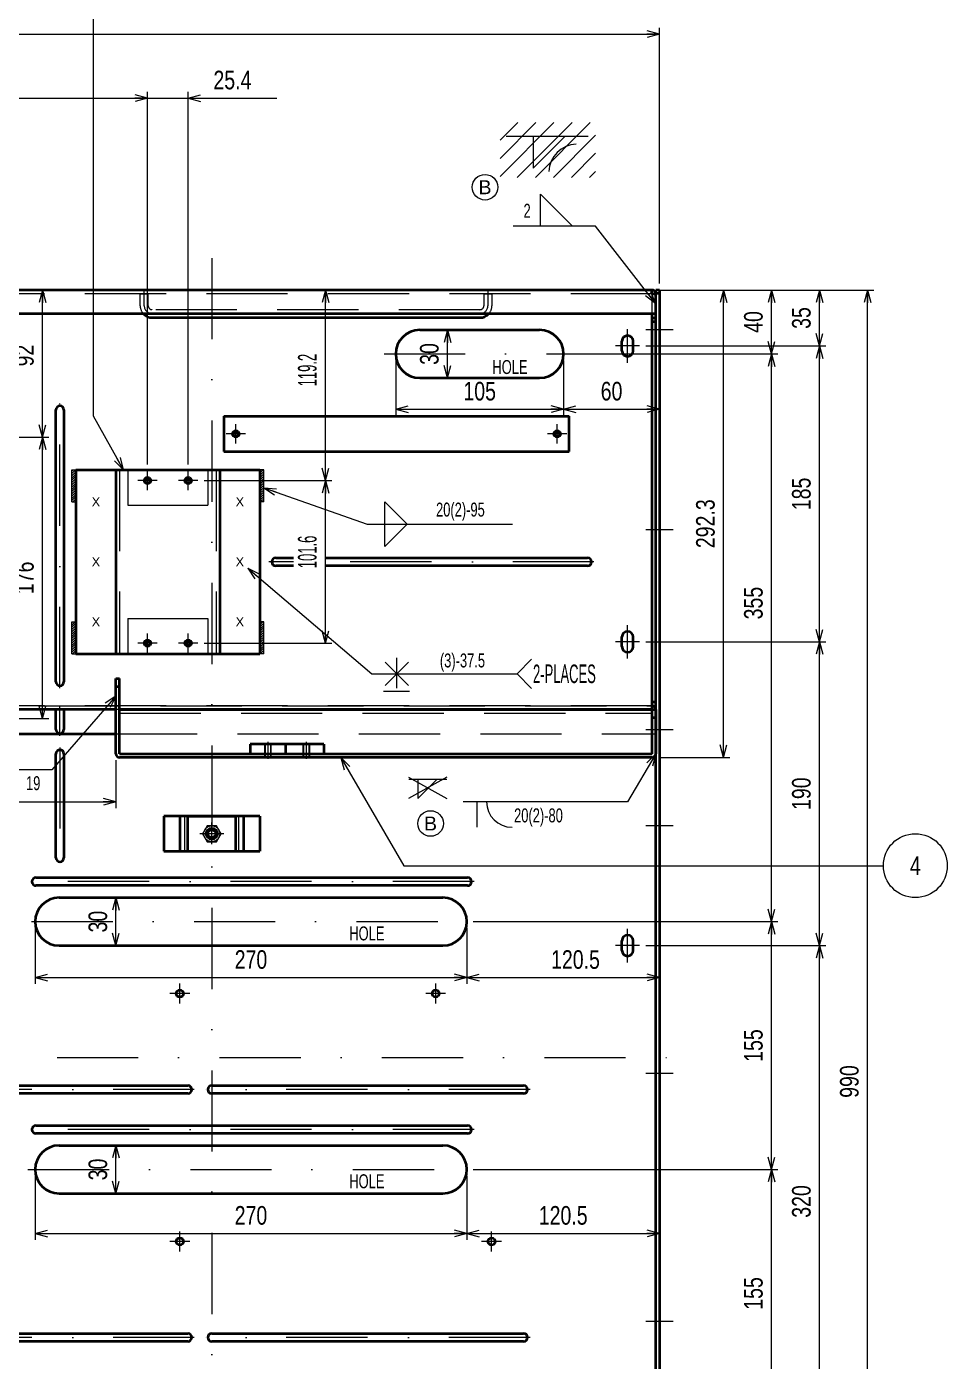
# Model space of a CAD drawing. Header units: millimetres. Extents: x 10 to 832, y 7 to 590.
# Drawn here: x 266.1 to 410, y 242.5 to 451.2 of the extents above; entities that cross this region are included whole.
import ezdxf
from ezdxf.enums import TextEntityAlignment as Align

# ---------------------------------------------------------------- set-up
doc = ezdxf.new("R2010")
doc.units = ezdxf.units.MM
for name, pattern in [('DASHDOT', [25.3, 12.7, -6.3, 0, -6.3]), ('DASHED', [19, 12.7, -6.3]), ('DIVIDE', [31.6, 12.7, -6.3, 0, -6.3, 0, -6.3])]:
    doc.linetypes.add(name, pattern=pattern)
for name, color, linetype in [('GR1_02', 7, 'Continuous'), ('GR1_04', 7, 'Continuous'), ('GR1_05', 7, 'Continuous'), ('GR1_06', 7, 'Continuous'), ('GR1_11', 7, 'Continuous'), ('GR1_15', 7, 'Continuous'), ('GR1_16', 7, 'Continuous'), ('訂正', 7, 'Continuous')]:
    doc.layers.add(name, color=color, linetype=linetype)
doc.styles.add('HG丸ｺﾞｼｯｸM-PRO', font='')
doc.styles.get('HG丸ｺﾞｼｯｸM-PRO').set_extended_font_data('HG丸ｺﾞｼｯｸM-PRO')
pattern_1 = [(45, (0, 0), (-0.1767767, 0.1767767), [])]

# ---------------------------------------------------------------- blocks, each defined once
blk = doc.blocks.new('FXTIP_ARROW_S')
at = {"color": 0, "linetype": 'Continuous', "lineweight": -2}
for q in [(-1, 0), (-0.97, 0.26), (-0.97, -0.26)]:
    blk.add_line((0, 0), q, dxfattribs=at)
blk = doc.blocks.new('BLKF121')
at = {"layer": 'GR1_16', "color": 4, "linetype": 'DIVIDE', "lineweight": 13}
for p, q in [((303.125, 381.875), (302.5, 381.875)), ((302.5, 381.875), (302.5, 376.875)), ((303.125, 376.875), (303.125, 381.875)), ((303.125, 376.875), (302.5, 376.875))]:
    blk.add_line(p, q, dxfattribs=at)
blk = doc.blocks.new('BLKF122')
at = {"layer": 'GR1_16', "color": 4, "linetype": 'DIVIDE', "lineweight": 13}
for p, q in [((303.125, 358.125), (302.5, 358.125)), ((302.5, 358.125), (302.5, 353.125)), ((303.125, 353.125), (303.125, 358.125)), ((303.125, 353.125), (302.5, 353.125))]:
    blk.add_line(p, q, dxfattribs=at)
blk = doc.blocks.new('BLKF123')
at = {"layer": 'GR1_16', "color": 4, "linetype": 'DIVIDE', "lineweight": 13}
for p, q in [((273.125, 376.875), (273.125, 381.875)), ((273.125, 381.875), (273.75, 381.875)), ((273.75, 381.875), (273.75, 376.875)), ((273.125, 376.875), (273.75, 376.875))]:
    blk.add_line(p, q, dxfattribs=at)
blk = doc.blocks.new('BLKF124')
at = {"layer": 'GR1_16', "color": 4, "linetype": 'DIVIDE', "lineweight": 13}
for p, q in [((273.125, 353.125), (273.125, 358.125)), ((273.125, 358.125), (273.75, 358.125)), ((273.75, 358.125), (273.75, 353.125)), ((273.125, 353.125), (273.75, 353.125))]:
    blk.add_line(p, q, dxfattribs=at)
blk = doc.blocks.new('BLKF129')
at = {"layer": 'GR1_16', "color": 4, "linetype": 'Continuous', "lineweight": 13}
for p, q in [((322.11, 351.81), (325.73, 348.19)), ((325.73, 351.81), (322.11, 348.19)), ((323.92, 347.76), (323.92, 352.48)), ((321.83, 347.29), (325.91, 347.29))]:
    blk.add_line(p, q, dxfattribs=at)
blk = doc.blocks.new('BLKF130')
at = {"layer": 'GR1_16', "color": 4, "linetype": 'Continuous', "lineweight": 13}
for p, q in [((325.54, 373.38), (322.04, 376.88)), ((322.04, 369.88), (322.04, 376.88)), ((325.54, 373.38), (322.04, 369.88))]:
    blk.add_line(p, q, dxfattribs=at)
blk = doc.blocks.new('FXTIP_ARROW_E')
at = {"color": 0, "linetype": 'Continuous', "lineweight": -2}
for q in [(-1, 0), (-0.97, 0.26), (-0.97, -0.26)]:
    blk.add_line((0, 0), q, dxfattribs=at)
blk = doc.blocks.new('BLKF359')
at = {"layer": 'GR1_05', "color": 3, "linetype": 'Continuous', "lineweight": 35}
for p, q in [((280, 337.5), (280, 349.25)), ((280, 349.25), (280.575, 349.25)), ((280.575, 337.5), (280.575, 349.25)), ((363.85, 337.5), (363.85, 344.425)), ((364.425, 344.425), (364.425, 337.5)), ((280.575, 337.5), (363.85, 337.5)), ((363.85, 336.925), (280.575, 336.925))]:
    blk.add_line(p, q, dxfattribs=at)
for centre, start, end in [((280.575, 337.5), 180, 270), ((363.85, 337.5), 270, 0)]:
    blk.add_arc(centre, 0.575, start, end, dxfattribs=at)
blk = doc.blocks.new('BLKF358')
at = {"layer": 'GR1_05', "color": 3, "linetype": 'Continuous', "lineweight": 35}
for p, q in [((280, 348), (280.575, 348)), ((280.575, 344.425), (363.85, 344.425)), ((363.85, 344.425), (364.425, 344.425)), ((363.85, 343.175), (364.425, 343.175))]:
    blk.add_line(p, q, dxfattribs=at)
at = {"layer": 'GR1_05', "color": 4, "linetype": 'DASHED', "lineweight": 13}
blk.add_line((280.575, 343.85), (363.85, 343.85), dxfattribs=at)
at = {"layer": 'GR1_05', "color": 3, "linetype": 'Continuous', "lineweight": 35}
blk.add_blockref('BLKF359', (0, 0), dxfattribs=at)
blk = doc.blocks.new('BLKF360')
at = {"layer": 'GR1_06', "color": 3, "linetype": 'Continuous', "lineweight": 35}
for p, q in [((273.75, 381.875), (302.5, 381.875)), ((273.75, 381.875), (273.75, 353.125)), ((280, 381.875), (280, 353.125)), ((296.25, 381.875), (296.25, 353.125)), ((302.5, 381.875), (302.5, 353.125)), ((273.75, 353.125), (302.5, 353.125))]:
    blk.add_line(p, q, dxfattribs=at)
at = {"layer": 'GR1_06', "color": 4, "linetype": 'DASHED', "lineweight": 13}
for p, q in [((280.575, 381.875), (280.575, 353.125)), ((295.675, 381.875), (295.675, 353.125))]:
    blk.add_line(p, q, dxfattribs=at)
blk = doc.blocks.new('BLKF361')
at = {"layer": 'GR1_06', "color": 4, "linetype": 'DASHED', "lineweight": 13}
for p, q in [((281.875, 381.875), (281.875, 376.375)), ((281.875, 381.875), (294.375, 381.875)), ((294.375, 381.875), (294.375, 376.375)), ((281.875, 376.375), (294.375, 376.375))]:
    blk.add_line(p, q, dxfattribs=at)
blk = doc.blocks.new('BLKF362')
at = {"layer": 'GR1_06', "color": 4, "linetype": 'DASHED', "lineweight": 13}
for p, q in [((281.875, 358.625), (281.875, 353.125)), ((281.875, 358.625), (294.375, 358.625)), ((294.375, 358.625), (294.375, 353.125)), ((281.875, 353.125), (294.375, 353.125))]:
    blk.add_line(p, q, dxfattribs=at)
blk = doc.blocks.new('BLKF364')
at = {"layer": 'GR1_06', "color": 3, "linetype": 'Continuous', "lineweight": 35}
for radius in [0.5, 0.4]:
    blk.add_circle((284.95, 380.2), radius, dxfattribs=at)
blk = doc.blocks.new('BLKF363')
at = {"layer": 'GR1_06', "color": 4, "linetype": 'DASHDOT', "lineweight": 13}
for p, q in [((286.45, 380.2), (283.45, 380.2)), ((284.95, 378.7), (284.95, 381.7))]:
    blk.add_line(p, q, dxfattribs=at)
at = {"layer": 'GR1_06', "color": 3, "linetype": 'Continuous', "lineweight": 35}
blk.add_blockref('BLKF364', (0, 0), dxfattribs=at)
blk = doc.blocks.new('BLKF366')
at = {"layer": 'GR1_06', "color": 3, "linetype": 'Continuous', "lineweight": 35}
for radius in [0.5, 0.4]:
    blk.add_circle((291.3, 380.2), radius, dxfattribs=at)
blk = doc.blocks.new('BLKF365')
at = {"layer": 'GR1_06', "color": 4, "linetype": 'DASHDOT', "lineweight": 13}
for p, q in [((292.8, 380.2), (289.8, 380.2)), ((291.3, 378.7), (291.3, 381.7))]:
    blk.add_line(p, q, dxfattribs=at)
at = {"layer": 'GR1_06', "color": 3, "linetype": 'Continuous', "lineweight": 35}
blk.add_blockref('BLKF366', (0, 0), dxfattribs=at)
blk = doc.blocks.new('BLKF368')
at = {"layer": 'GR1_06', "color": 3, "linetype": 'Continuous', "lineweight": 35}
for radius in [0.5, 0.4]:
    blk.add_circle((291.3, 354.8), radius, dxfattribs=at)
blk = doc.blocks.new('BLKF367')
at = {"layer": 'GR1_06', "color": 4, "linetype": 'DASHDOT', "lineweight": 13}
for p, q in [((292.8, 354.8), (289.8, 354.8)), ((291.3, 353.3), (291.3, 356.3))]:
    blk.add_line(p, q, dxfattribs=at)
at = {"layer": 'GR1_06', "color": 3, "linetype": 'Continuous', "lineweight": 35}
blk.add_blockref('BLKF368', (0, 0), dxfattribs=at)
blk = doc.blocks.new('BLKF370')
at = {"layer": 'GR1_06', "color": 3, "linetype": 'Continuous', "lineweight": 35}
for radius in [0.5, 0.4]:
    blk.add_circle((284.95, 354.8), radius, dxfattribs=at)
blk = doc.blocks.new('BLKF369')
at = {"layer": 'GR1_06', "color": 4, "linetype": 'DASHDOT', "lineweight": 13}
for p, q in [((286.45, 354.8), (283.45, 354.8)), ((284.95, 353.3), (284.95, 356.3))]:
    blk.add_line(p, q, dxfattribs=at)
at = {"layer": 'GR1_06', "color": 3, "linetype": 'Continuous', "lineweight": 35}
blk.add_blockref('BLKF370', (0, 0), dxfattribs=at)
blk = doc.blocks.new('BLKF383')
at = {"layer": 'GR1_06', "color": 3, "linetype": 'Continuous', "lineweight": 35}
for p, q in [((296.875, 390.25), (296.875, 384.75)), ((296.875, 390.25), (350.875, 390.25)), ((350.875, 384.75), (350.875, 390.25)), ((296.875, 384.75), (350.875, 384.75))]:
    blk.add_line(p, q, dxfattribs=at)
blk = doc.blocks.new('BLKF384')
at = {"layer": 'GR1_06', "color": 3, "linetype": 'Continuous', "lineweight": 35}
for radius in [0.5, 0.4]:
    blk.add_circle((349, 387.5), radius, dxfattribs=at)
blk = doc.blocks.new('BLKF385')
at = {"layer": 'GR1_06', "color": 3, "linetype": 'Continuous', "lineweight": 35}
for radius in [0.5, 0.4]:
    blk.add_circle((298.75, 387.5), radius, dxfattribs=at)
blk = doc.blocks.new('BLKF382')
at = {"layer": 'GR1_06', "color": 4, "linetype": 'DASHDOT', "lineweight": 13}
for p, q in [((298.75, 386), (298.75, 389)), ((349, 386), (349, 389)), ((300.25, 387.5), (297.25, 387.5)), ((350.5, 387.5), (347.5, 387.5))]:
    blk.add_line(p, q, dxfattribs=at)
at = {"layer": 'GR1_06', "color": 3, "linetype": 'Continuous', "lineweight": 35}
for name in ['BLKF383', 'BLKF385', 'BLKF384']:
    blk.add_blockref(name, (0, 0), dxfattribs=at)
blk = doc.blocks.new('BLKF411')
at = {"layer": 'GR1_11', "color": 3, "linetype": 'Continuous', "lineweight": 35}
for p, q in [((267.5, 279.375), (335, 279.375)), ((335, 278.125), (267.5, 278.125))]:
    blk.add_line(p, q, dxfattribs=at)
for centre, start, end in [((267.5, 278.75), 90, 270), ((335, 278.75), 270, 90)]:
    blk.add_arc(centre, 0.625, start, end, dxfattribs=at)
blk = doc.blocks.new('BLKF412')
at = {"layer": 'GR1_11', "color": 3, "linetype": 'Continuous', "lineweight": 35}
for p, q in [((267.5, 318.125), (335, 318.125)), ((335, 316.875), (267.5, 316.875))]:
    blk.add_line(p, q, dxfattribs=at)
for centre, start, end in [((267.5, 317.5), 90, 270), ((335, 317.5), 270, 90)]:
    blk.add_arc(centre, 0.625, start, end, dxfattribs=at)
blk = doc.blocks.new('BLKF417')
at = {"layer": 'GR1_11', "color": 3, "linetype": 'Continuous', "lineweight": 35}
for p, q in [((242.5, 246.875), (291.25, 246.875)), ((291.25, 245.625), (242.5, 245.625))]:
    blk.add_line(p, q, dxfattribs=at)
for centre, start, end in [((242.5, 246.25), 90, 270), ((291.25, 246.25), 270, 90)]:
    blk.add_arc(centre, 0.625, start, end, dxfattribs=at)
blk = doc.blocks.new('BLKF418')
at = {"layer": 'GR1_11', "color": 3, "linetype": 'Continuous', "lineweight": 35}
for p, q in [((295, 246.875), (343.75, 246.875)), ((343.75, 245.625), (295, 245.625))]:
    blk.add_line(p, q, dxfattribs=at)
for centre, start, end in [((295, 246.25), 90, 270), ((343.75, 246.25), 270, 90)]:
    blk.add_arc(centre, 0.625, start, end, dxfattribs=at)
blk = doc.blocks.new('BLKF419')
at = {"layer": 'GR1_11', "color": 3, "linetype": 'Continuous', "lineweight": 35}
for p, q in [((242.5, 285.625), (291.25, 285.625)), ((291.25, 284.375), (242.5, 284.375))]:
    blk.add_line(p, q, dxfattribs=at)
for centre, start, end in [((242.5, 285), 90, 270), ((291.25, 285), 270, 90)]:
    blk.add_arc(centre, 0.625, start, end, dxfattribs=at)
blk = doc.blocks.new('BLKF420')
at = {"layer": 'GR1_11', "color": 3, "linetype": 'Continuous', "lineweight": 35}
for p, q in [((295, 285.625), (343.75, 285.625)), ((343.75, 284.375), (295, 284.375))]:
    blk.add_line(p, q, dxfattribs=at)
for centre, start, end in [((295, 285), 90, 270), ((343.75, 285), 270, 90)]:
    blk.add_arc(centre, 0.625, start, end, dxfattribs=at)
blk = doc.blocks.new('BLKF423')
at = {"layer": 'GR1_11', "color": 4, "linetype": 'DASHED', "lineweight": 13}
for p, q in [((283.8, 407.55), (283.8, 409.42)), ((283.8, 409.42), (285.05, 409.42)), ((285.05, 407.55), (285.05, 409.42)), ((337.55, 409.42), (337.55, 407.55)), ((337.55, 409.42), (338.8, 409.42)), ((338.8, 409.42), (338.8, 407.55)), ((336.92, 406.92), (285.67, 406.92))]:
    blk.add_line(p, q, dxfattribs=at)
at = {"layer": 'GR1_11', "color": 3, "linetype": 'Continuous', "lineweight": 35}
blk.add_line((336.92, 405.67), (285.67, 405.67), dxfattribs=at)
blk = doc.blocks.new('BLKF422')
at = {"layer": 'GR1_11', "color": 4, "linetype": 'DASHDOT', "lineweight": 13}
for p, q in [((284.425, 407.55), (284.425, 409.825)), ((338.175, 409.825), (338.175, 407.55)), ((336.925, 406.3), (285.675, 406.3))]:
    blk.add_line(p, q, dxfattribs=at)
at = {"layer": 'GR1_11', "color": 4, "linetype": 'DASHED', "lineweight": 13}
for centre, radius, start, end in [((285.675, 407.55), 1.875, 180, 223.89455), ((285.675, 407.55), 0.625, 180, 270), ((336.925, 407.55), 0.625, 270, 0), ((336.925, 407.55), 1.875, 316.10545, 0)]:
    blk.add_arc(centre, radius, start, end, dxfattribs=at)
at = {"layer": 'GR1_11', "color": 4, "linetype": 'DASHDOT', "lineweight": 13}
for centre, start, end in [((285.675, 407.55), 180, 270), ((336.925, 407.55), 270, 0)]:
    blk.add_arc(centre, 1.25, start, end, dxfattribs=at)
at = {"layer": 'GR1_11', "color": 3, "linetype": 'Continuous', "lineweight": 35}
for centre, start, end in [((285.675, 407.55), 223.89455, 270), ((336.925, 407.55), 270, 316.10545)]:
    blk.add_arc(centre, 1.875, start, end, dxfattribs=at)
at = {"layer": 'GR1_11', "color": 4, "linetype": 'DASHED', "lineweight": 13}
blk.add_blockref('BLKF423', (0, 0), dxfattribs=at)
blk = doc.blocks.new('BLKF425')
at = {"layer": 'GR1_11', "color": 3, "linetype": 'Continuous', "lineweight": 35}
for p, q in [((305, 368.12), (307.75, 368.12)), ((312.75, 368.12), (353.75, 368.12)), ((307.75, 366.88), (305, 366.88)), ((353.75, 366.88), (312.75, 366.88))]:
    blk.add_line(p, q, dxfattribs=at)
for centre, start, end in [((305, 367.5), 90, 270), ((353.75, 367.5), 270, 90)]:
    blk.add_arc(centre, 0.625, start, end, dxfattribs=at)
blk = doc.blocks.new('BLKF424')
at = {"layer": 'GR1_11', "color": 4, "linetype": 'DASHDOT', "lineweight": 13}
for p, q in [((307.75, 367.5), (303.94, 367.5)), ((354.75, 367.5), (312.75, 367.5))]:
    blk.add_line(p, q, dxfattribs=at)
at = {"layer": 'GR1_11', "color": 3, "linetype": 'Continuous', "lineweight": 35}
blk.add_blockref('BLKF425', (0, 0), dxfattribs=at)
blk = doc.blocks.new('BLKF427')
at = {"layer": 'GR1_05', "color": 4, "linetype": 'DASHED', "lineweight": 13}
for p, q in [((303.25, 339), (303.25, 336.925)), ((303.35, 339), (303.35, 336.925)), ((304.15, 339), (304.15, 336.925)), ((304.25, 339), (304.25, 336.925))]:
    blk.add_line(p, q, dxfattribs=at)
blk = doc.blocks.new('BLKF428')
at = {"layer": 'GR1_05', "color": 4, "linetype": 'DASHED', "lineweight": 13}
for p, q in [((309.25, 339), (309.25, 336.925)), ((309.35, 339), (309.35, 336.925)), ((310.15, 339), (310.15, 336.925)), ((310.25, 339), (310.25, 336.925))]:
    blk.add_line(p, q, dxfattribs=at)
blk = doc.blocks.new('BLKF429')
at = {"layer": 'GR1_05', "color": 3, "linetype": 'Continuous', "lineweight": 35}
for p, q in [((301, 339), (301, 337.5)), ((312.5, 339), (301, 339)), ((306.5, 339), (306.5, 337.5)), ((312.5, 339), (312.5, 337.5)), ((301, 337.5), (312.5, 337.5))]:
    blk.add_line(p, q, dxfattribs=at)
blk = doc.blocks.new('BLKF426')
at = {"layer": 'GR1_05', "color": 4, "linetype": 'DASHDOT', "lineweight": 13}
for p, q in [((303.75, 339.34), (303.75, 336.71)), ((309.75, 339.34), (309.75, 336.71))]:
    blk.add_line(p, q, dxfattribs=at)
at = {"layer": 'GR1_05', "color": 3, "linetype": 'Continuous', "lineweight": 35}
blk.add_blockref('BLKF429', (0, 0), dxfattribs=at)
at = {"layer": 'GR1_05', "color": 4, "linetype": 'DASHED', "lineweight": 13}
for name in ['BLKF427', 'BLKF428']:
    blk.add_blockref(name, (0, 0), dxfattribs=at)
blk = doc.blocks.new('BLKF430')
at = {"layer": 'GR1_11', "color": 3, "linetype": 'Continuous', "lineweight": 35}
for p, q in [((270.625, 348.75), (270.625, 391.25)), ((271.875, 391.25), (271.875, 348.75))]:
    blk.add_line(p, q, dxfattribs=at)
for centre, start, end in [((271.25, 391.25), 0, 180), ((271.25, 348.75), 180, 0)]:
    blk.add_arc(centre, 0.625, start, end, dxfattribs=at)
blk = doc.blocks.new('BLKF450')
at = {"layer": 'GR1_11', "color": 3, "linetype": 'Continuous', "lineweight": 35}
for p, q in [((270.625, 321.25), (270.625, 337.5)), ((271.875, 337.5), (271.875, 321.25))]:
    blk.add_line(p, q, dxfattribs=at)
for centre, start, end in [((271.25, 337.5), 0, 180), ((271.25, 321.25), 180, 0)]:
    blk.add_arc(centre, 0.625, start, end, dxfattribs=at)
blk = doc.blocks.new('BLKF452')
at = {"layer": 'GR1_11', "color": 3, "linetype": 'Continuous', "lineweight": 35}
for p, q in [((270.625, 341.3), (270.625, 344.425)), ((271.875, 344.425), (271.875, 341.3))]:
    blk.add_line(p, q, dxfattribs=at)
blk.add_arc((271.25, 341.3), 0.625, 180, 0, dxfattribs=at)
blk = doc.blocks.new('BLKF451')
at = {"layer": 'GR1_11', "color": 4, "linetype": 'DASHED', "lineweight": 13}
blk.add_line((271.88, 344.43), (270.63, 344.43), dxfattribs=at)
at = {"layer": 'GR1_11', "color": 4, "linetype": 'DASHDOT', "lineweight": 13}
blk.add_line((271.25, 340.3), (271.25, 344.88), dxfattribs=at)
at = {"layer": 'GR1_11', "color": 3, "linetype": 'Continuous', "lineweight": 35}
blk.add_blockref('BLKF452', (0, 0), dxfattribs=at)
blk = doc.blocks.new('BLKF457')
at = {"layer": '訂正', "color": 4, "linetype": 'Continuous', "lineweight": 13}
for p, q in [((331.77, 333.82), (325.77, 330.52)), ((325.77, 333.82), (331.77, 330.52)), ((325.82, 333.52), (331.77, 333.52)), ((327.21, 333.52), (327.21, 330.52)), ((327.21, 330.52), (330.21, 333.52))]:
    blk.add_line(p, q, dxfattribs=at)
blk = doc.blocks.new('BLKF458')
at = {"layer": '訂正', "linetype": 'Continuous', "lineweight": 13}
h = blk.add_hatch(dxfattribs=at)
h.set_pattern_fill('_USER', color=4, scale=2, angle=45, style=0, pattern_type=0)
h.set_pattern_definition([(45, (0, 0), (-1.4142136, 1.4142136), [])])
h.paths.add_polyline_path([(355, 436.18), (340.07, 436.18), (340.07, 427.61), (355, 427.61)], flags=0)
at = {"layer": '訂正', "color": 4, "linetype": 'Continuous', "lineweight": 13}
for p, q in [((341, 434.04), (353.87, 434.04)), ((345.27, 434.04), (345.27, 429.04)), ((345.27, 429.04), (350.27, 434.04))]:
    blk.add_line(p, q, dxfattribs=at)
blk.add_arc((352.12, 428.36), 4.44, 91.8605, 178.1395, dxfattribs=at)
blk = doc.blocks.new('BLKF498')
at = {"layer": 'GR1_04', "color": 4, "linetype": 'DASHDOT', "lineweight": 13}
for p, q in [((237.025, 398.625), (237.025, 403.875)), ((238.9, 401.25), (235.15, 401.25))]:
    blk.add_line(p, q, dxfattribs=at)
at = {"layer": 'GR1_04', "color": 3, "linetype": 'Continuous', "lineweight": 35}
for p, q in [((236.15, 400.5), (236.15, 402)), ((237.9, 400.5), (237.9, 402))]:
    blk.add_line(p, q, dxfattribs=at)
for centre, start, end in [((237.025, 402), 0, 180), ((237.025, 400.5), 180, 0)]:
    blk.add_arc(centre, 0.875, start, end, dxfattribs=at)
blk = doc.blocks.new('BLKF499')
at = {"layer": 'GR1_04', "color": 4, "linetype": 'DASHDOT', "lineweight": 13}
for p, q in [((360, 398.625), (360, 403.875)), ((361.875, 401.25), (358.125, 401.25))]:
    blk.add_line(p, q, dxfattribs=at)
at = {"layer": 'GR1_04', "color": 3, "linetype": 'Continuous', "lineweight": 35}
for p, q in [((359.125, 400.5), (359.125, 402)), ((360.875, 400.5), (360.875, 402))]:
    blk.add_line(p, q, dxfattribs=at)
for centre, start, end in [((360, 402), 0, 180), ((360, 400.5), 180, 0)]:
    blk.add_arc(centre, 0.875, start, end, dxfattribs=at)
blk = doc.blocks.new('BLKF500')
at = {"layer": 'GR1_04', "color": 4, "linetype": 'DASHDOT', "lineweight": 13}
for p, q in [((360, 352.375), (360, 357.625)), ((361.875, 355), (358.125, 355))]:
    blk.add_line(p, q, dxfattribs=at)
at = {"layer": 'GR1_04', "color": 3, "linetype": 'Continuous', "lineweight": 35}
for p, q in [((359.125, 354.25), (359.125, 355.75)), ((360.875, 354.25), (360.875, 355.75))]:
    blk.add_line(p, q, dxfattribs=at)
for centre, start, end in [((360, 355.75), 0, 180), ((360, 354.25), 180, 0)]:
    blk.add_arc(centre, 0.875, start, end, dxfattribs=at)
blk = doc.blocks.new('BLKF501')
at = {"layer": 'GR1_04', "color": 3, "linetype": 'Continuous', "lineweight": 35}
for p, q in [((327.5, 403.75), (346.25, 403.75)), ((327.5, 396.25), (346.25, 396.25))]:
    blk.add_line(p, q, dxfattribs=at)
for centre, start, end in [((327.5, 400), 90, 270), ((346.25, 400), 270, 90)]:
    blk.add_arc(centre, 3.75, start, end, dxfattribs=at)
blk = doc.blocks.new('BLKF497')
at = {"layer": 'GR1_04', "color": 4, "linetype": 'DASHED', "lineweight": 13}
for p, q in [((225.575, 405.625), (225.575, 409.425)), ((226.15, 340.625), (226.15, 410)), ((230, 409.425), (226.15, 409.425)), ((363.85, 409.425), (230, 409.425)), ((363.85, 406.25), (363.85, 409.425)), ((226.15, 405.625), (225.575, 405.625)), ((225.575, 345.55), (225.575, 405)), ((226.15, 405), (225.575, 405)), ((226.15, 345.55), (225.575, 345.55)), ((225.575, 344.425), (225.575, 340.625)), ((363.85, 345), (226.15, 345)), ((230, 344.425), (226.15, 344.425)), ((262.5, 344.425), (240, 344.425)), ((280.575, 344.425), (280, 344.425)), ((225.575, 340.625), (230, 340.625)), ((240, 340.625), (262.5, 340.625)), ((280, 340.625), (364.425, 340.625))]:
    blk.add_line(p, q, dxfattribs=at)
at = {"layer": 'GR1_04', "color": 3, "linetype": 'Continuous', "lineweight": 35}
for p, q in [((363.85, 410), (226.15, 410)), ((230, 406.25), (230, 410)), ((363.85, 409.425), (363.85, 410)), ((363.85, 409.425), (364.425, 409.425)), ((364.425, 405.625), (364.425, 409.425)), ((364.425, 406.25), (230, 406.25)), ((363.85, 340.625), (363.85, 406.25)), ((363.85, 405.625), (364.425, 405.625)), ((364.425, 405), (363.85, 405)), ((364.425, 345.55), (364.425, 405)), ((240, 344.425), (230, 344.425)), ((280, 344.425), (262.5, 344.425)), ((363.85, 344.425), (280.575, 344.425)), ((364.425, 345.55), (363.85, 345.55)), ((364.425, 344.425), (364.425, 340.625)), ((230, 340.625), (240, 340.625)), ((262.5, 340.625), (280, 340.625))]:
    blk.add_line(p, q, dxfattribs=at)
at = {"layer": 'GR1_04', "color": 4, "linetype": 'DASHDOT', "lineweight": 13}
blk.add_line((321.9306, 400), (352.148, 400), dxfattribs=at)
at = {"layer": 'GR1_04', "color": 4, "linetype": 'DASHED', "lineweight": 13}
for centre in [(245.4375, 387), (257.0625, 387)]:
    blk.add_circle(centre, 0.875, dxfattribs=at)
for centre in [(226.15, 409.425), (226.15, 344.425)]:
    blk.add_arc(centre, 0.575, 90, 180, dxfattribs=at)
at = {"layer": 'GR1_04', "color": 3, "linetype": 'Continuous', "lineweight": 35}
for centre in [(363.85, 409.425), (363.85, 344.425)]:
    blk.add_arc(centre, 0.575, 0, 90, dxfattribs=at)
for name in ['BLKF498', 'BLKF501', 'BLKF499', 'BLKF500']:
    blk.add_blockref(name, (0, 0), dxfattribs=at)
blk = doc.blocks.new('BLKF530')
at = {"layer": 'GR1_02', "color": 3, "linetype": 'Continuous', "lineweight": 35}
for p, q in [((287.5, 327.75), (287.5, 322.25)), ((302.5, 327.75), (287.5, 327.75)), ((290, 327.75), (290, 322.25)), ((291.25, 327.75), (298.75, 327.75)), ((291.25, 322.25), (291.25, 327.75)), ((298.75, 322.25), (298.75, 327.75)), ((300, 322.25), (300, 327.75)), ((302.5, 327.75), (302.5, 322.25)), ((287.5, 322.25), (302.5, 322.25)), ((291.25, 322.25), (298.75, 322.25))]:
    blk.add_line(p, q, dxfattribs=at)
at = {"layer": 'GR1_02', "color": 4, "linetype": 'DASHED', "lineweight": 13}
for p, q in [((290.8, 322.25), (290.8, 327.75)), ((299.2, 322.25), (299.2, 327.75)), ((294.28, 326.25), (293.56, 325)), ((295.72, 326.25), (294.28, 326.25)), ((296.44, 325), (295.72, 326.25)), ((293.56, 325), (294.28, 323.75)), ((294.28, 323.75), (295.72, 323.75)), ((295.72, 323.75), (296.44, 325))]:
    blk.add_line(p, q, dxfattribs=at)
at = {"layer": 'GR1_02', "color": 4, "linetype": 'DASHDOT', "lineweight": 13}
for p, q in [((295, 323.34), (295, 326.76)), ((296.89, 325), (293.12, 325))]:
    blk.add_line(p, q, dxfattribs=at)
at = {"layer": 'GR1_02', "color": 4, "linetype": 'DASHED', "lineweight": 13}
blk.add_circle((295, 325), 1.25, dxfattribs=at)
at = {"layer": 'GR1_02', "color": 3, "linetype": 'Continuous', "lineweight": 35}
for radius in [0.875, 0.75, 0.6]:
    blk.add_circle((295, 325), radius, dxfattribs=at)
blk = doc.blocks.new('BLKF532')
at = {"layer": 'GR1_02', "color": 3, "linetype": 'Continuous', "lineweight": 35}
for p, q in [((365, 410), (364.425, 410)), ((364.425, 162.5), (364.425, 410)), ((365, 410), (365, 162.5))]:
    blk.add_line(p, q, dxfattribs=at)
at = {"layer": 'GR1_02', "color": 4, "linetype": 'DASHED', "lineweight": 13}
blk.add_line((230, 345), (364.425, 345), dxfattribs=at)
blk = doc.blocks.new('BLKF533')
at = {"layer": 'GR1_02', "color": 3, "linetype": 'Continuous', "lineweight": 35}
for p, q in [((271.125, 315), (331.125, 315)), ((271.125, 307.5), (331.125, 307.5))]:
    blk.add_line(p, q, dxfattribs=at)
for centre, start, end in [((271.125, 311.25), 90, 270), ((331.125, 311.25), 270, 90)]:
    blk.add_arc(centre, 3.75, start, end, dxfattribs=at)
blk = doc.blocks.new('BLKF534')
at = {"layer": 'GR1_02', "color": 3, "linetype": 'Continuous', "lineweight": 35}
for p, q in [((271.125, 276.25), (331.125, 276.25)), ((271.125, 268.75), (331.125, 268.75))]:
    blk.add_line(p, q, dxfattribs=at)
for centre, start, end in [((271.125, 272.5), 90, 270), ((331.125, 272.5), 270, 90)]:
    blk.add_arc(centre, 3.75, start, end, dxfattribs=at)
blk = doc.blocks.new('BLKF538')
at = {"layer": 'GR1_02', "color": 4, "linetype": 'DASHDOT', "lineweight": 13}
for p, q in [((330, 298.44), (330, 301.56)), ((331.56, 300), (328.44, 300))]:
    blk.add_line(p, q, dxfattribs=at)
at = {"layer": 'GR1_02', "color": 3, "linetype": 'Continuous', "lineweight": 35}
blk.add_circle((330, 300), 0.562, dxfattribs=at)
blk = doc.blocks.new('BLKF539')
at = {"layer": 'GR1_02', "color": 4, "linetype": 'DASHDOT', "lineweight": 13}
for p, q in [((340.31, 261.25), (337.19, 261.25)), ((338.75, 259.69), (338.75, 262.81))]:
    blk.add_line(p, q, dxfattribs=at)
at = {"layer": 'GR1_02', "color": 3, "linetype": 'Continuous', "lineweight": 35}
blk.add_circle((338.75, 261.25), 0.562, dxfattribs=at)
blk = doc.blocks.new('BLKF548')
at = {"layer": 'GR1_02', "color": 4, "linetype": 'DASHDOT', "lineweight": 13}
for p, q in [((291.5625, 261.25), (288.4375, 261.25)), ((290, 259.6875), (290, 262.8125))]:
    blk.add_line(p, q, dxfattribs=at)
at = {"layer": 'GR1_02', "color": 3, "linetype": 'Continuous', "lineweight": 35}
blk.add_circle((290, 261.25), 0.5625, dxfattribs=at)
blk = doc.blocks.new('BLKF549')
at = {"layer": 'GR1_02', "color": 4, "linetype": 'DASHDOT', "lineweight": 13}
for p, q in [((290, 298.4375), (290, 301.5625)), ((291.5625, 300), (288.4375, 300))]:
    blk.add_line(p, q, dxfattribs=at)
at = {"layer": 'GR1_02', "color": 3, "linetype": 'Continuous', "lineweight": 35}
blk.add_circle((290, 300), 0.5625, dxfattribs=at)
blk = doc.blocks.new('BLKF553')
at = {"layer": 'GR1_02', "color": 4, "linetype": 'DASHDOT', "lineweight": 13}
for p, q in [((360, 304.875), (360, 310.125)), ((361.875, 307.5), (358.125, 307.5))]:
    blk.add_line(p, q, dxfattribs=at)
at = {"layer": 'GR1_02', "color": 3, "linetype": 'Continuous', "lineweight": 35}
for p, q in [((359.125, 306.75), (359.125, 308.25)), ((360.875, 306.75), (360.875, 308.25))]:
    blk.add_line(p, q, dxfattribs=at)
for centre, start, end in [((360, 308.25), 0, 180), ((360, 306.75), 180, 0)]:
    blk.add_arc(centre, 0.875, start, end, dxfattribs=at)
blk = doc.blocks.new('BLKF529')
at = {"layer": 'GR1_02', "color": 4, "linetype": 'DASHDOT', "lineweight": 13}
for p, q in [((295, 415), (295, 155)), ((367.12, 403.75), (362.87, 403.75)), ((367.12, 372.5), (362.87, 372.5)), ((367.12, 341.25), (362.87, 341.25)), ((367.12, 326.25), (362.87, 326.25)), ((220, 290), (370, 290)), ((367.12, 287.5), (362.87, 287.5)), ((367.12, 248.75), (362.87, 248.75))]:
    blk.add_line(p, q, dxfattribs=at)
at = {"layer": 'GR1_02', "color": 3, "linetype": 'Continuous', "lineweight": 35}
blk.add_line((364.42, 409.5), (365, 409.5), dxfattribs=at)
for name in ['BLKF532', 'BLKF530', 'BLKF533', 'BLKF553', 'BLKF534']:
    blk.add_blockref(name, (0, 0), dxfattribs=at)
at = {"layer": 'GR1_02', "color": 4, "linetype": 'DASHDOT', "lineweight": 13}
for name in ['BLKF549', 'BLKF538', 'BLKF548', 'BLKF539']:
    blk.add_blockref(name, (0, 0), dxfattribs=at)

msp = doc.modelspace()

# ---------------------------------------------------------------- hatches: boundary and pattern name
at = {"layer": 'GR1_16', "linetype": 'DIVIDE', "lineweight": 13}
h = msp.add_hatch(dxfattribs=at)
h.set_pattern_fill('_USER', color=4, scale=0.25, angle=45, style=0, pattern_type=0)
h.set_pattern_definition(pattern_1)
h.paths.add_polyline_path([(273.75, 381.87), (273.12, 381.87), (273.12, 376.88), (273.75, 376.88)], flags=0)
h = msp.add_hatch(dxfattribs=at)
h.set_pattern_fill('_USER', color=4, scale=0.25, angle=45, style=0, pattern_type=0)
h.set_pattern_definition(pattern_1)
h.paths.add_polyline_path([(302.5, 381.87), (303.12, 381.87), (303.12, 376.88), (302.5, 376.88)], flags=0)
h = msp.add_hatch(dxfattribs=at)
h.set_pattern_fill('_USER', color=4, scale=0.25, angle=45, style=0, pattern_type=0)
h.set_pattern_definition(pattern_1)
h.paths.add_polyline_path([(273.75, 358.12), (273.12, 358.12), (273.12, 353.13), (273.75, 353.13)], flags=0)
h = msp.add_hatch(dxfattribs=at)
h.set_pattern_fill('_USER', color=4, scale=0.25, angle=45, style=0, pattern_type=0)
h.set_pattern_definition(pattern_1)
h.paths.add_polyline_path([(302.5, 358.12), (303.12, 358.12), (303.12, 353.13), (302.5, 353.13)], flags=0)

# ---------------------------------------------------------------- linework, layer by layer
at = {"layer": 'GR1_04', "color": 4, "linetype": 'DASHDOT', "lineweight": 13}
for p, q in [((266.82, 311.25), (336.13, 311.25)), ((266.25, 272.5), (336.28, 272.5))]:
    msp.add_line(p, q, dxfattribs=at)
at = {"layer": 'GR1_11', "color": 4, "linetype": 'DASHDOT', "lineweight": 13}
for p, q in [((271.25, 347.75), (271.25, 392.31)), ((271.25, 338.5), (271.25, 320.19)), ((336, 317.5), (266.44, 317.5)), ((292.25, 285), (241.44, 285)), ((344.75, 285), (293.94, 285)), ((336, 278.75), (266.44, 278.75)), ((292.25, 246.25), (241.44, 246.25)), ((344.75, 246.25), (293.94, 246.25))]:
    msp.add_line(p, q, dxfattribs=at)
at = {"layer": 'GR1_15', "color": 4, "linetype": 'Continuous', "lineweight": 13}
for p, q in [((276.51, 390.27), (276.51, 455)), ((281.2, 381.87), (276.51, 390.27)), ((315.15, 336.93), (325, 320)), ((325, 320), (400, 320))]:
    msp.add_line(p, q, dxfattribs=at)
msp.add_circle((405, 320), 5, dxfattribs=at)
at = {"layer": 'GR1_16', "color": 4, "linetype": 'Continuous', "lineweight": 13}
for p, q in [((365, 411), (365, 451)), ((225, 450), (365, 450)), ((284.95, 382.7), (284.95, 441)), ((291.3, 382.7), (291.3, 441)), ((225, 440), (284.95, 440)), ((284.95, 440), (291.3, 440)), ((291.3, 440), (305.14, 440)), ((346.4, 420), (346.4, 425)), ((346.4, 425), (351.4, 420)), ((355, 420), (342.12, 420)), ((364.43, 407.85), (355, 420)), ((268.52, 387), (268.52, 410)), ((312.75, 380.2), (312.75, 410)), ((364.85, 410), (391, 410)), ((364.85, 410), (376, 410)), ((364.85, 410), (383.5, 410)), ((364.85, 410), (398.5, 410)), ((375, 336.93), (375, 410)), ((382.5, 400), (382.5, 410)), ((390, 401.25), (390, 410)), ((397.5, 162.5), (397.5, 410)), ((331.83, 396.25), (331.83, 403.75)), ((362.87, 401.25), (391, 401.25)), ((390, 355), (390, 401.25)), ((323.75, 399), (323.75, 390.36)), ((350, 399), (350, 390.36)), ((351, 400), (383.5, 400)), ((382.5, 311.25), (382.5, 400)), ((323.75, 391.36), (350, 391.36)), ((350, 391.36), (365, 391.36)), ((259.69, 387), (269.52, 387)), ((268.52, 343), (268.52, 387)), ((293.8, 380.2), (313.75, 380.2)), ((312.75, 354.8), (312.75, 380.2)), ((303.12, 379.09), (319.27, 373.38)), ((319.27, 373.38), (341.99, 373.38)), ((300.61, 366.5), (320, 350)), ((293.8, 354.8), (313.75, 354.8)), ((362.87, 355), (391, 355)), ((390, 307.5), (390, 355)), ((345.01, 352.29), (342.72, 350)), ((320, 350), (342.72, 350)), ((345.01, 347.71), (342.72, 350)), ((280, 346.52), (270, 335)), ((259.69, 343), (269.52, 343)), ((280, 336.5), (280, 329)), ((364.43, 337.5), (360, 330)), ((364.85, 336.93), (376, 336.93)), ((270, 335), (259.12, 335)), ((225, 330), (280, 330)), ((360, 330), (334.32, 330)), ((336.45, 330), (336.45, 326)), ((280, 307.5), (280, 315)), ((335.87, 311.25), (383.5, 311.25)), ((382.5, 272.5), (382.5, 311.25)), ((267.37, 310.25), (267.37, 301.5)), ((334.87, 310.25), (334.87, 301.5)), ((362.87, 307.5), (391, 307.5)), ((390, 227.5), (390, 307.5)), ((267.37, 302.5), (334.87, 302.5)), ((334.87, 302.5), (365, 302.5)), ((280, 268.75), (280, 276.25)), ((267.37, 271.5), (267.37, 261.5)), ((334.87, 271.5), (334.87, 261.5)), ((335.87, 272.5), (383.5, 272.5)), ((382.5, 233.75), (382.5, 272.5)), ((267.37, 262.5), (334.87, 262.5)), ((334.87, 262.5), (365, 262.5))]:
    msp.add_line(p, q, dxfattribs=at)
msp.add_arc((341.95, 330), 4, 180, 270, dxfattribs=at)
at = {"layer": '訂正', "color": 4, "linetype": 'Continuous', "lineweight": 13}
for centre in [(337.72, 426.07), (329.2, 326.59)]:
    msp.add_circle(centre, 2, dxfattribs=at)

# ---------------------------------------------------------------- block references
at = {"layer": 'GR1_02', "color": 3, "linetype": 'Continuous', "lineweight": 35}
msp.add_blockref('BLKF529', (0, 0), dxfattribs=at)
at = {"layer": 'GR1_04', "color": 3, "linetype": 'Continuous', "lineweight": 35}
msp.add_blockref('BLKF497', (0, 0), dxfattribs=at)
at = {"layer": 'GR1_05', "color": 3, "linetype": 'Continuous', "lineweight": 35}
msp.add_blockref('BLKF358', (0, 0), dxfattribs=at)
at = {"layer": 'GR1_05', "color": 4, "linetype": 'DASHED', "lineweight": 13}
msp.add_blockref('BLKF426', (0, 0), dxfattribs=at)
at = {"layer": 'GR1_06', "color": 4, "linetype": 'DASHDOT', "lineweight": 13}
for name in ['BLKF382', 'BLKF363', 'BLKF365', 'BLKF369', 'BLKF367']:
    msp.add_blockref(name, (0, 0), dxfattribs=at)
at = {"layer": 'GR1_06', "color": 3, "linetype": 'Continuous', "lineweight": 35}
msp.add_blockref('BLKF360', (0, 0), dxfattribs=at)
at = {"layer": 'GR1_06', "color": 4, "linetype": 'DASHED', "lineweight": 13}
for name in ['BLKF361', 'BLKF362']:
    msp.add_blockref(name, (0, 0), dxfattribs=at)
at = {"layer": 'GR1_11', "color": 4, "linetype": 'DASHED', "lineweight": 13}
for name in ['BLKF422', 'BLKF451']:
    msp.add_blockref(name, (0, 0), dxfattribs=at)
at = {"layer": 'GR1_11', "color": 3, "linetype": 'Continuous', "lineweight": 35}
for name in ['BLKF430', 'BLKF450', 'BLKF412', 'BLKF419', 'BLKF420', 'BLKF411', 'BLKF417', 'BLKF418']:
    msp.add_blockref(name, (0, 0), dxfattribs=at)
at = {"layer": 'GR1_11', "color": 4, "linetype": 'DASHDOT', "lineweight": 13}
msp.add_blockref('BLKF424', (0, 0), dxfattribs=at)
at = {"layer": 'GR1_15', "color": 4, "linetype": 'Continuous', "lineweight": 13, "xscale": 2, "yscale": 2}
for p, rotation in [((281.2, 381.87), 299.1648450218847), ((315.15, 336.93), 120.1969177489473)]:
    msp.add_blockref('FXTIP_ARROW_S', p, dxfattribs=dict(at, rotation=rotation))
at = {"layer": 'GR1_16', "color": 4, "linetype": 'Continuous', "lineweight": 13, "xscale": 2, "yscale": 2}
for name, p, rotation in [('FXTIP_ARROW_E', (365, 450), 360), ('FXTIP_ARROW_E', (284.95, 440), 360), ('FXTIP_ARROW_S', (291.3, 440), 180), ('FXTIP_ARROW_E', (268.52, 410), 90), ('FXTIP_ARROW_E', (312.75, 410), 90), ('FXTIP_ARROW_S', (364.43, 407.85), 307.8006827020463), ('FXTIP_ARROW_E', (375, 410), 90), ('FXTIP_ARROW_E', (382.5, 410), 90), ('FXTIP_ARROW_E', (390, 410), 90), ('FXTIP_ARROW_E', (397.5, 410), 90), ('FXTIP_ARROW_E', (331.83, 403.75), 90), ('FXTIP_ARROW_S', (390, 401.25), 270), ('FXTIP_ARROW_S', (382.5, 400), 270), ('FXTIP_ARROW_E', (390, 401.25), 90), ('FXTIP_ARROW_E', (382.5, 400), 90), ('FXTIP_ARROW_S', (331.83, 396.25), 270), ('FXTIP_ARROW_S', (323.75, 391.36), 180), ('FXTIP_ARROW_E', (350, 391.36), 360), ('FXTIP_ARROW_S', (350, 391.36), 180), ('FXTIP_ARROW_E', (365, 391.36), 360), ('FXTIP_ARROW_S', (268.52, 387), 270), ('FXTIP_ARROW_E', (268.52, 387), 90), ('FXTIP_ARROW_S', (312.75, 380.2), 270), ('FXTIP_ARROW_E', (312.75, 380.2), 90), ('FXTIP_ARROW_S', (303.12, 379.09), 160.5312322081093), ('FXTIP_ARROW_S', (300.61, 366.5), 139.5997368079611), ('FXTIP_ARROW_S', (312.75, 354.8), 270), ('FXTIP_ARROW_S', (390, 355), 270), ('FXTIP_ARROW_E', (390, 355), 90), ('FXTIP_ARROW_S', (280, 346.52), 49.04583034468706), ('FXTIP_ARROW_S', (268.52, 343), 270), ('FXTIP_ARROW_S', (375, 336.93), 270), ('FXTIP_ARROW_S', (364.43, 337.5), 59.45939515051358), ('FXTIP_ARROW_E', (280, 330), 360), ('FXTIP_ARROW_E', (280, 315), 90), ('FXTIP_ARROW_S', (382.5, 311.25), 270), ('FXTIP_ARROW_E', (382.5, 311.25), 90), ('FXTIP_ARROW_S', (280, 307.5), 270), ('FXTIP_ARROW_S', (390, 307.5), 270), ('FXTIP_ARROW_E', (390, 307.5), 90), ('FXTIP_ARROW_S', (267.37, 302.5), 180), ('FXTIP_ARROW_E', (334.87, 302.5), 360), ('FXTIP_ARROW_S', (334.87, 302.5), 180), ('FXTIP_ARROW_E', (365, 302.5), 360), ('FXTIP_ARROW_E', (280, 276.25), 90), ('FXTIP_ARROW_S', (382.5, 272.5), 270), ('FXTIP_ARROW_E', (382.5, 272.5), 90), ('FXTIP_ARROW_S', (280, 268.75), 270), ('FXTIP_ARROW_S', (267.37, 262.5), 180), ('FXTIP_ARROW_E', (334.87, 262.5), 360), ('FXTIP_ARROW_S', (334.87, 262.5), 180), ('FXTIP_ARROW_E', (365, 262.5), 360)]:
    msp.add_blockref(name, p, dxfattribs=dict(at, rotation=rotation))
at = {"layer": 'GR1_16', "color": 4, "linetype": 'DIVIDE', "lineweight": 13}
for name in ['BLKF123', 'BLKF121', 'BLKF124', 'BLKF122']:
    msp.add_blockref(name, (0, 0), dxfattribs=at)
at = {"layer": 'GR1_16', "color": 4, "linetype": 'Continuous', "lineweight": 13}
for name in ['BLKF130', 'BLKF129']:
    msp.add_blockref(name, (0, 0), dxfattribs=at)
at = {"layer": '訂正', "color": 4, "linetype": 'Continuous', "lineweight": 13}
for name in ['BLKF458', 'BLKF457']:
    msp.add_blockref(name, (0, 0), dxfattribs=at)

# ---------------------------------------------------------------- texts
at = {"layer": 'GR1_15', "color": 3, "linetype": 'Continuous', "lineweight": 35, "style": 'HG丸ｺﾞｼｯｸM-PRO', "width": 0.784542}
msp.add_text('4', height=2.91, rotation=0, dxfattribs=at).set_placement((405, 320), align=Align.MIDDLE_CENTER)
at = {"layer": 'GR1_16', "color": 3, "linetype": 'Continuous', "lineweight": 35, "style": 'HG丸ｺﾞｼｯｸM-PRO'}
for s, rotation, width, p in [('25.4', 0, 0.784749, (298.22, 440.5)), ('35', 90, 0.784542, (389.5, 405.62)), ('40', 90, 0.784542, (382, 405)), ('92', 90, 0.784542, (268.02, 399.75)), ('30', 90, 0.784542, (331.33, 400)), ('119.2', 90, 0.521851, (312.25, 397.48)), ('105', 0, 0.784542, (336.88, 391.86)), ('60', 0, 0.784542, (357.5, 391.86)), ('185', 90, 0.784542, (389.5, 378.12)), ('292.3', 90, 0.7847, (374.5, 373.46)), ('101.6', 90, 0.521851, (312.25, 369.05)), ('176', 90, 0.784542, (268.02, 365)), ('355', 90, 0.784542, (382, 361.05)), ('190', 90, 0.784542, (389.5, 331.25)), ('30', 90, 0.784542, (279.5, 311.25)), ('270', 0, 0.784542, (301.12, 303)), ('120.5', 0, 0.7847, (351.86, 303)), ('155', 90, 0.784542, (382, 291.88)), ('990', 90, 0.784542, (397, 286.25)), ('30', 90, 0.784542, (279.5, 272.5)), ('320', 90, 0.784542, (389.5, 267.5)), ('270', 0, 0.784542, (301.12, 263)), ('120.5', 0, 0.7847, (349.94, 263)), ('155', 90, 0.784542, (382, 253.12))]:
    msp.add_text(s, height=2.909, rotation=rotation, dxfattribs=dict(at, width=width)).set_placement(p, align=Align.BOTTOM_CENTER)
for s, height, width, p in [('2', 2.18, 0.691275, (344.3, 422.39)), ('HOLE', 2.182, 0.691773, (341.62, 397.96)), ('X', 1.45, 1.042235, (276.88, 376.88)), ('X', 1.45, 1.042235, (299.38, 376.88)), ('20(2)-95', 2.182, 0.691313, (333.87, 375.67)), ('X', 1.45, 1.042235, (276.88, 367.5)), ('X', 1.45, 1.042235, (299.38, 367.5)), ('X', 1.45, 1.042235, (276.88, 358.12)), ('X', 1.45, 1.042235, (299.38, 358.12)), ('(3)-37.5', 2.182, 0.691191, (334.19, 352.08)), ('19', 2.182, 0.691275, (267.07, 332.9)), ('HOLE', 2.182, 0.691773, (319.24, 309.41)), ('HOLE', 2.182, 0.691773, (319.24, 270.66))]:
    msp.add_text(s, height=height, dxfattribs=dict(at, width=width)).set_placement(p, align=Align.MIDDLE_CENTER)
for s, height, width, p in [('2-PLACES', 2.909, 0.522311, (345.22, 350)), ('20(2)-80', 2.182, 0.691313, (342.26, 327.86))]:
    msp.add_text(s, height=height, dxfattribs=dict(at, width=width)).set_placement(p, align=Align.MIDDLE_LEFT)
at = {"layer": '訂正', "color": 3, "linetype": 'Continuous', "lineweight": 35, "style": 'HG丸ｺﾞｼｯｸM-PRO', "width": 1.04272}
for p in [(337.72, 426.07), (329.2, 326.59)]:
    msp.add_text('B', height=2.18, dxfattribs=at).set_placement(p, align=Align.MIDDLE_CENTER)

doc.saveas('drawing.dxf')
